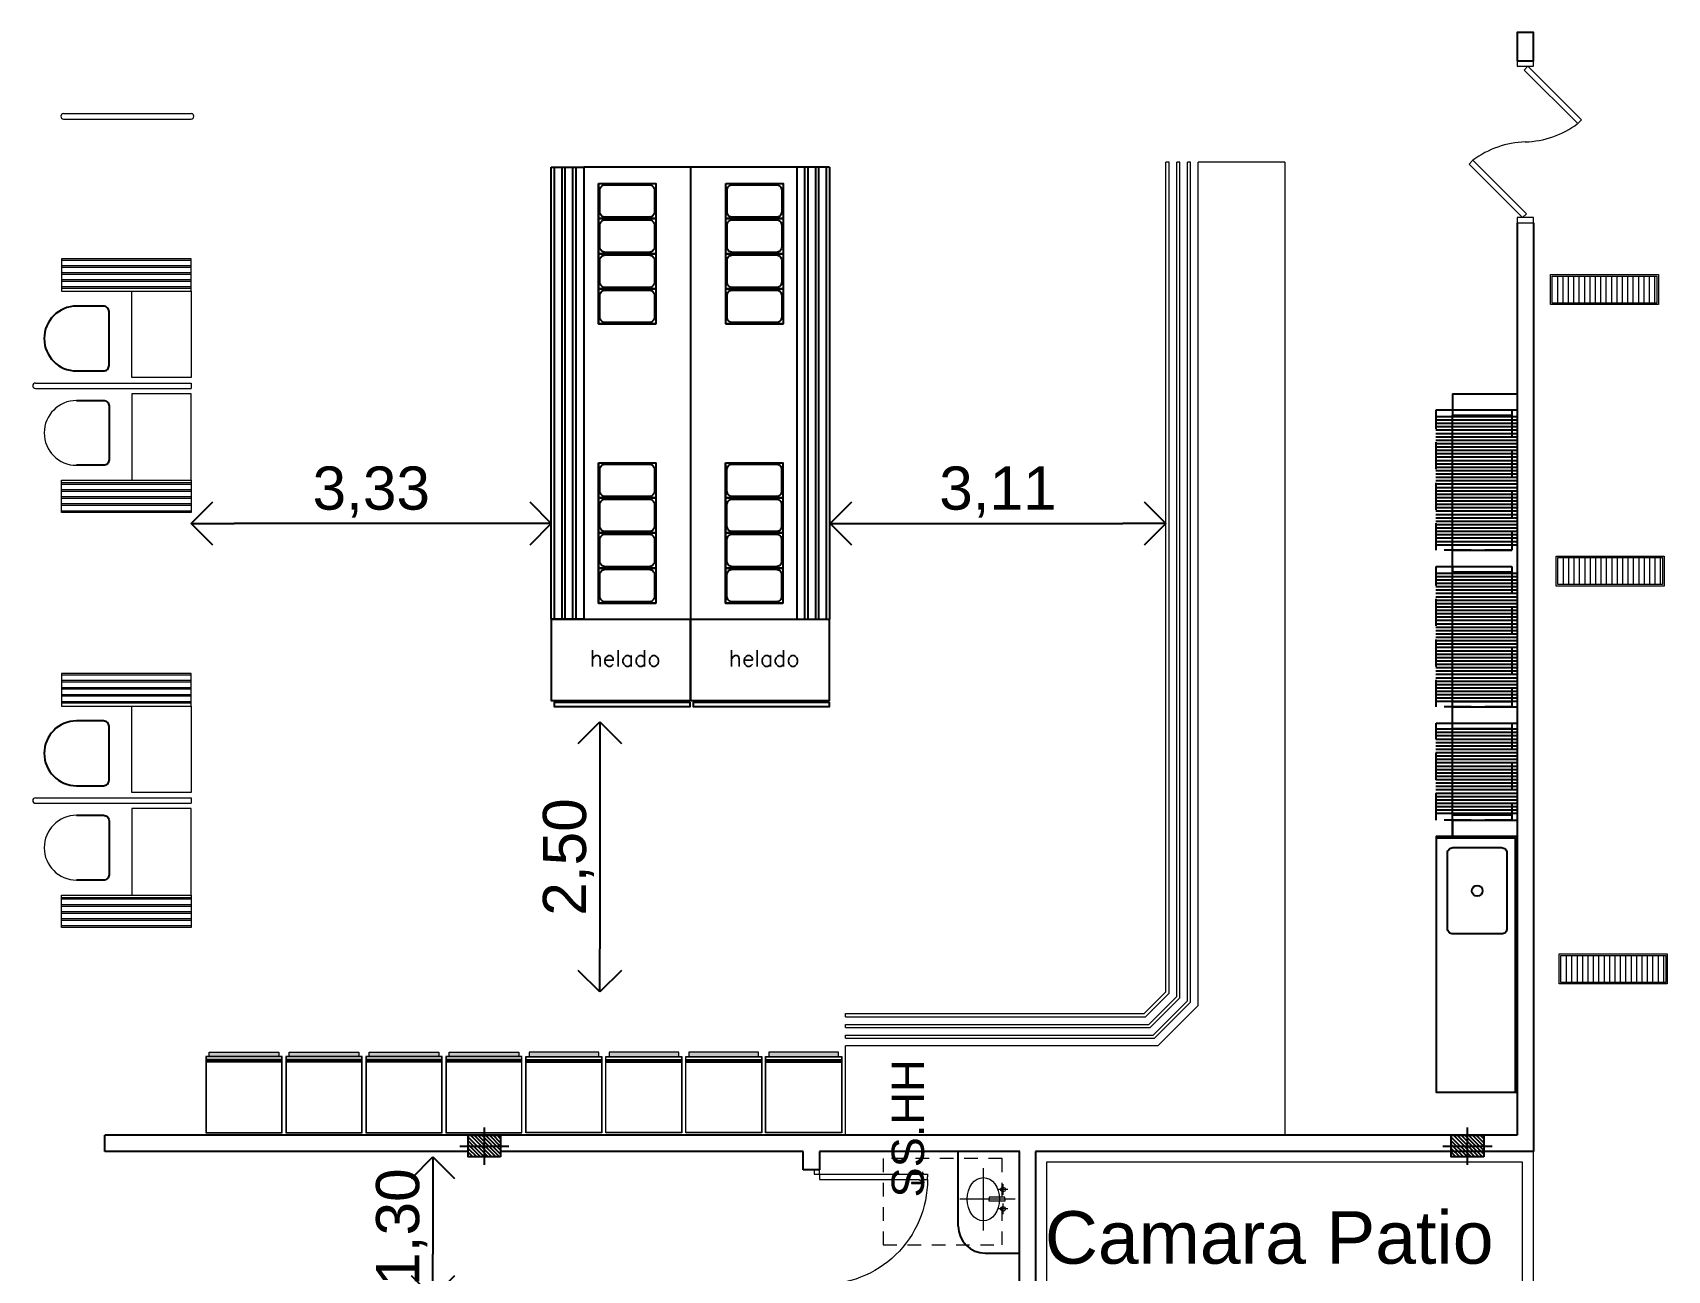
# Model space of a CAD drawing. Extents: x 306 to 2240, y 18 to 779.
# Drawn here: x 666.58 to 681.72, y 335.83 to 347.29 of the extents above; entities that cross this region are included whole.
import ezdxf

# ---------------------------------------------------------------- set-up
doc = ezdxf.new("R2010")
doc.units = 0
doc.header["$MEASUREMENT"] = 0
doc.header["$PDMODE"] = 3
doc.linetypes.add('DASHED2', pattern=[9.525, 6.35, -3.175])
doc.linetypes.add('HIDDEN2', pattern=[0.1875, 0.125, -0.0625])
for name, color, linetype in [('01', 253, 'Continuous'), ('Aberturas', 2, 'Continuous'), ('Alzado 01', 1, 'Continuous'), ('Cerramiento Camaras', 1, 'Continuous'), ('COTAS', 2, 'Continuous'), ('EQUIPAMIENTOS APOYO', 1, 'Continuous'), ('EQUIPAMIENTOS PATIO', 1, 'Continuous'), ('ESPEC', 1, 'Continuous'), ('Estructura Textura', 1, 'Continuous'), ('Fachada', 2, 'Continuous'), ('Layer1', 253, 'Continuous'), ('Layer2', 253, 'Continuous'), ('MAMPOSTERIA', 6, 'Continuous'), ('Nombre de locales', 3, 'Continuous'), ('PILARES SUBSUELO', 6, 'Continuous'), ('Proyeccion', 1, 'Continuous'), ('rejilla', 253, 'Continuous'), ('Sanitario', 1, 'Continuous')]:
    doc.layers.add(name, color=color, linetype=linetype)
doc.styles.add('arial', font='arial.ttf')
doc.styles.add('STYLE1', font='romans.shx')
doc.dimstyles.new('Cota 200', dxfattribs={"dimtxt": 0.4, "dimasz": 0.4, "dimexe": 1.25, "dimexo": 0.625, "dimgap": 0.05, "dimtad": 1, "dimzin": 1, "dimtxsty": 'arial', "dimblk": 'OPEN90', "dimcen": 0, "dimse1": 1, "dimse2": 1, "dimclrd": 1, "dimclrt": 2, "dimadec": 0, "dimazin": 0, "dimtfac": 1, "dimtix": 1, "dimtmove": 0, "dimatfit": 3, "dimldrblk": 'OPEN90', "dimfxl": 1, "dimarcsym": 0})

# ---------------------------------------------------------------- blocks, each defined once
blk = doc.blocks.new('_Open90')
at = {"color": 0, "linetype": 'ByBlock', "lineweight": -2}
for p, q in [((-0.5, 0.5), (0, 0)), ((0, 0), (-1, 0)), ((0, 0), (-0.5, -0.5))]:
    blk.add_line(p, q, dxfattribs=at)
blk = doc.blocks.new('*D136')
at = {"layer": 'COTAS', "color": 1, "linetype": 'Continuous', "lineweight": -2, "transparency": 16777216}
blk.add_line((674.366, 342.741), (676.675, 342.741), dxfattribs=at)
at = {"layer": 'Defpoints', "color": 0, "transparency": 16777216}
for p in [(677.075, 342.741), (673.966, 341.829), (677.075, 341.829)]:
    blk.add_point(p, dxfattribs=at)
at = {"layer": 'COTAS', "color": 1, "lineweight": -2, "transparency": 16777216, "xscale": 0.4, "yscale": 0.4, "zscale": 0.4, "rotation": 180}
blk.add_blockref('_Open90', (673.966, 342.741), dxfattribs=at)
at = {"layer": 'COTAS', "color": 1, "lineweight": -2, "transparency": 16777216, "xscale": 0.4, "yscale": 0.4, "zscale": 0.4}
blk.add_blockref('_Open90', (677.075, 342.741), dxfattribs=at)
at = {"layer": 'COTAS', "color": 2, "transparency": 16777216, "insert": (675.52, 343.032), "char_height": 0.4, "attachment_point": 5, "style": 'arial'}
blk.add_mtext('3,11', dxfattribs=at)
blk = doc.blocks.new('*D137')
at = {"layer": 'COTAS', "color": 1, "linetype": 'Continuous', "lineweight": -2, "transparency": 16777216}
blk.add_line((670.985, 342.741), (668.45, 342.741), dxfattribs=at)
at = {"layer": 'Defpoints', "color": 0, "transparency": 16777216}
for p in [(668.05, 343.677), (668.05, 342.741), (671.385, 342.51)]:
    blk.add_point(p, dxfattribs=at)
at = {"layer": 'COTAS', "color": 1, "lineweight": -2, "transparency": 16777216, "xscale": 0.4, "yscale": 0.4, "zscale": 0.4, "rotation": 180}
blk.add_blockref('_Open90', (668.05, 342.741), dxfattribs=at)
at = {"layer": 'COTAS', "color": 1, "lineweight": -2, "transparency": 16777216, "xscale": 0.4, "yscale": 0.4, "zscale": 0.4}
blk.add_blockref('_Open90', (671.385, 342.741), dxfattribs=at)
at = {"layer": 'COTAS', "color": 2, "transparency": 16777216, "insert": (669.718, 343.032), "char_height": 0.4, "attachment_point": 5, "style": 'arial'}
blk.add_mtext('3,33', dxfattribs=at)
blk = doc.blocks.new('*D138')
at = {"layer": 'COTAS', "color": 1, "linetype": 'Continuous', "lineweight": -2, "transparency": 16777216}
blk.add_line((671.834, 340.504), (671.834, 338.803), dxfattribs=at)
at = {"layer": 'Defpoints', "color": 0, "transparency": 16777216}
for p in [(673.675, 340.904), (671.834, 338.403), (674.107, 338.403)]:
    blk.add_point(p, dxfattribs=at)
at = {"layer": 'COTAS', "color": 1, "lineweight": -2, "transparency": 16777216, "xscale": 0.4, "yscale": 0.4, "zscale": 0.4}
for p, rotation in [((671.834, 340.904), 90), ((671.834, 338.403), 270)]:
    blk.add_blockref('_Open90', p, dxfattribs=dict(at, rotation=rotation))
at = {"layer": 'COTAS', "color": 2, "transparency": 16777216, "insert": (671.544, 339.653), "char_height": 0.4, "attachment_point": 5, "rotation": 90, "style": 'arial'}
blk.add_mtext('2,50', dxfattribs=at)
blk = doc.blocks.new('rejilla2')
at = {"layer": 'rejilla', "lineweight": 0}
for p, q in [((3273.423, 920.996), (3273.703, 920.996)), ((3273.423, 919.996), (3273.423, 920.996)), ((3273.438, 920.981), (3273.688, 920.981)), ((3273.438, 920.011), (3273.438, 920.981)), ((3273.438, 920.929), (3273.688, 920.929)), ((3273.438, 920.879), (3273.688, 920.879)), ((3273.688, 920.981), (3273.688, 920.011)), ((3273.703, 920.996), (3273.703, 919.996)), ((3273.438, 920.829), (3273.688, 920.829)), ((3273.438, 920.779), (3273.688, 920.779)), ((3273.438, 920.729), (3273.688, 920.729)), ((3273.438, 920.679), (3273.688, 920.679)), ((3273.438, 920.629), (3273.688, 920.629)), ((3273.438, 920.579), (3273.688, 920.579)), ((3273.438, 920.529), (3273.688, 920.529)), ((3273.438, 920.479), (3273.688, 920.479)), ((3273.438, 920.429), (3273.688, 920.429)), ((3273.438, 920.379), (3273.688, 920.379)), ((3273.438, 920.329), (3273.688, 920.329)), ((3273.438, 920.279), (3273.688, 920.279)), ((3273.438, 920.229), (3273.688, 920.229)), ((3273.438, 920.179), (3273.688, 920.179)), ((3273.438, 920.129), (3273.688, 920.129)), ((3273.703, 919.996), (3273.423, 919.996)), ((3273.438, 920.079), (3273.688, 920.079)), ((3273.438, 920.029), (3273.688, 920.029)), ((3273.688, 920.011), (3273.438, 920.011))]:
    blk.add_line(p, q, dxfattribs=at)
blk = doc.blocks.new('helados')
at = {"layer": 'EQUIPAMIENTOS PATIO'}
for points in [[(370.148, 202.428), (370.148, 201.678), (371.436, 201.678), (371.436, 202.428)], [(370.148, 202.428), (370.148, 201.678), (371.436, 201.678), (371.436, 202.428)], [(371.431, 201.663), (371.431, 201.618), (370.176, 201.618), (370.176, 201.663)], [(371.431, 201.663), (371.431, 201.618), (370.176, 201.618), (370.176, 201.663)]]:
    blk.add_lwpolyline(points, close=True, dxfattribs=at)
at = {"layer": 'EQUIPAMIENTOS PATIO', "insert": (370.503, 202.143), "char_height": 0.15, "width": 0.53287, "attachment_point": 1, "style": 'STYLE1'}
blk.add_mtext('helado', dxfattribs=at)
blk.add_mtext('helado', dxfattribs=at)
blk = doc.blocks.new('mesada patio de comidas')
at = {"layer": 'EQUIPAMIENTOS PATIO'}
for p, q in [((241.046, 325.728), (241.346, 325.728)), ((241.046, 321.542), (241.046, 325.728)), ((241.046, 321.542), (241.046, 325.728)), ((241.075, 321.542), (241.075, 325.728)), ((241.146, 321.542), (241.146, 325.728)), ((241.175, 321.542), (241.175, 325.728)), ((241.246, 321.542), (241.246, 325.728)), ((241.275, 321.542), (241.275, 325.728)), ((242.337, 321.542), (242.337, 325.728)), ((243.622, 325.728), (243.322, 325.728)), ((243.394, 321.542), (243.394, 325.728)), ((243.423, 321.542), (243.423, 325.728)), ((243.494, 321.542), (243.494, 325.728)), ((243.523, 321.542), (243.523, 325.728)), ((243.594, 321.542), (243.594, 325.728)), ((243.623, 321.542), (243.623, 325.728)), ((241.483, 325.578), (241.483, 325.253)), ((241.483, 325.253), (241.483, 324.928)), ((241.483, 325.253), (242.013, 325.253)), ((242.661, 325.253), (243.191, 325.253)), ((241.483, 324.928), (242.013, 324.928)), ((241.483, 324.928), (241.483, 324.603)), ((242.661, 324.928), (243.191, 324.928)), ((241.483, 324.603), (242.013, 324.603)), ((241.483, 324.603), (241.483, 324.278)), ((242.661, 324.603), (243.191, 324.603)), ((241.483, 324.278), (242.013, 324.278)), ((242.661, 324.278), (243.191, 324.278)), ((241.483, 322.992), (241.483, 322.667)), ((241.483, 322.992), (242.013, 322.992)), ((242.66, 322.992), (242.66, 322.667)), ((242.66, 322.992), (243.19, 322.992)), ((241.483, 322.667), (242.013, 322.667)), ((241.483, 322.667), (241.483, 322.342)), ((242.66, 322.667), (243.19, 322.667)), ((242.66, 322.667), (242.66, 322.342)), ((241.483, 322.342), (242.013, 322.342)), ((241.483, 322.342), (241.483, 322.017)), ((242.66, 322.342), (243.19, 322.342)), ((242.66, 322.342), (242.66, 322.017)), ((241.483, 322.017), (242.013, 322.017)), ((241.483, 322.017), (241.483, 321.692)), ((242.66, 322.017), (243.19, 322.017)), ((242.66, 322.017), (242.66, 321.692)), ((241.483, 321.692), (242.013, 321.692)), ((242.66, 321.692), (243.19, 321.692)), ((241.346, 321.542), (241.046, 321.542)), ((243.146, 321.542), (243.446, 321.542))]:
    blk.add_line(p, q, dxfattribs=at)
for points in [[(243.323, 325.728), (241.346, 325.728), (241.346, 321.542), (243.322, 321.542)], [(241.483, 325.578), (242.013, 325.578), (242.013, 324.278), (241.483, 324.278)], [(241.483, 325.578), (242.013, 325.578), (242.013, 325.253), (241.483, 325.253)], [(242.661, 325.578), (243.191, 325.578), (243.191, 324.278), (242.661, 324.278)], [(242.661, 325.578), (243.191, 325.578), (243.191, 325.253), (242.661, 325.253)], [(241.483, 325.253), (242.013, 325.253), (242.013, 324.928), (241.483, 324.928)], [(242.661, 325.253), (243.191, 325.253), (243.191, 324.928), (242.661, 324.928)], [(241.483, 324.928), (242.013, 324.928), (242.013, 324.603), (241.483, 324.603)], [(242.661, 324.928), (243.191, 324.928), (243.191, 324.603), (242.661, 324.603)], [(241.483, 324.603), (242.013, 324.603), (242.013, 324.278), (241.483, 324.278)], [(242.661, 324.603), (243.191, 324.603), (243.191, 324.278), (242.661, 324.278)], [(241.483, 322.992), (242.013, 322.992), (242.013, 322.667), (241.483, 322.667)], [(241.483, 322.992), (242.013, 322.992), (242.013, 321.692), (241.483, 321.692)], [(242.66, 322.992), (243.19, 322.992), (243.19, 322.667), (242.66, 322.667)], [(242.66, 322.992), (243.19, 322.992), (243.19, 321.692), (242.66, 321.692)], [(241.483, 322.667), (242.013, 322.667), (242.013, 322.342), (241.483, 322.342)], [(242.66, 322.667), (243.19, 322.667), (243.19, 322.342), (242.66, 322.342)], [(241.483, 322.342), (242.013, 322.342), (242.013, 322.017), (241.483, 322.017)], [(242.66, 322.342), (243.19, 322.342), (243.19, 322.017), (242.66, 322.017)], [(241.483, 322.017), (242.013, 322.017), (242.013, 321.692), (241.483, 321.692)], [(242.66, 322.017), (243.19, 322.017), (243.19, 321.692), (242.66, 321.692)]]:
    blk.add_lwpolyline(points, close=True, dxfattribs=at)
for points in [[(241.545, 325.566), (241.951, 325.566, -0.414214), (242.001, 325.516), (242.001, 325.315, -0.414214), (241.951, 325.265), (241.545, 325.265, -0.414214), (241.495, 325.315), (241.495, 325.516, -0.414214)], [(242.723, 325.566), (243.129, 325.566, -0.414214), (243.179, 325.516), (243.179, 325.315, -0.414214), (243.129, 325.265), (242.723, 325.265, -0.414214), (242.673, 325.315), (242.673, 325.516, -0.414214)], [(241.545, 325.241), (241.951, 325.241, -0.414214), (242.001, 325.191), (242.001, 324.99, -0.414214), (241.951, 324.94), (241.545, 324.94, -0.414214), (241.495, 324.99), (241.495, 325.191, -0.414214)], [(242.723, 325.241), (243.129, 325.241, -0.414214), (243.179, 325.191), (243.179, 324.99, -0.414214), (243.129, 324.94), (242.723, 324.94, -0.414214), (242.673, 324.99), (242.673, 325.191, -0.414214)], [(241.545, 324.916), (241.951, 324.916, -0.414214), (242.001, 324.866), (242.001, 324.665, -0.414214), (241.951, 324.615), (241.545, 324.615, -0.414214), (241.495, 324.665), (241.495, 324.866, -0.414214)], [(242.723, 324.916), (243.129, 324.916, -0.414214), (243.179, 324.866), (243.179, 324.665, -0.414214), (243.129, 324.615), (242.723, 324.615, -0.414214), (242.673, 324.665), (242.673, 324.866, -0.414214)], [(241.545, 324.591), (241.951, 324.591, -0.414214), (242.001, 324.541), (242.001, 324.34, -0.414214), (241.951, 324.29), (241.545, 324.29, -0.414214), (241.495, 324.34), (241.495, 324.541, -0.414214)], [(242.723, 324.591), (243.129, 324.591, -0.414214), (243.179, 324.541), (243.179, 324.34, -0.414214), (243.129, 324.29), (242.723, 324.29, -0.414214), (242.673, 324.34), (242.673, 324.541, -0.414214)], [(241.545, 322.98), (241.951, 322.98, -0.414214), (242.001, 322.93), (242.001, 322.729, -0.414214), (241.951, 322.679), (241.545, 322.679, -0.414214), (241.495, 322.729), (241.495, 322.93, -0.414214)], [(242.722, 322.98), (243.128, 322.98, -0.414214), (243.178, 322.93), (243.178, 322.729, -0.414214), (243.128, 322.679), (242.722, 322.679, -0.414214), (242.672, 322.729), (242.672, 322.93, -0.414214)], [(241.545, 322.655), (241.951, 322.655, -0.414214), (242.001, 322.605), (242.001, 322.404, -0.414214), (241.951, 322.354), (241.545, 322.354, -0.414214), (241.495, 322.404), (241.495, 322.605, -0.414214)], [(242.722, 322.655), (243.128, 322.655, -0.414214), (243.178, 322.605), (243.178, 322.404, -0.414214), (243.128, 322.354), (242.722, 322.354, -0.414214), (242.672, 322.404), (242.672, 322.605, -0.414214)], [(241.545, 322.33), (241.951, 322.33, -0.414214), (242.001, 322.28), (242.001, 322.079, -0.414214), (241.951, 322.029), (241.545, 322.029, -0.414214), (241.495, 322.079), (241.495, 322.28, -0.414214)], [(242.722, 322.33), (243.128, 322.33, -0.414214), (243.178, 322.28), (243.178, 322.079, -0.414214), (243.128, 322.029), (242.722, 322.029, -0.414214), (242.672, 322.079), (242.672, 322.28, -0.414214)], [(241.545, 322.005), (241.951, 322.005, -0.414214), (242.001, 321.955), (242.001, 321.754, -0.414214), (241.951, 321.704), (241.545, 321.704, -0.414214), (241.495, 321.754), (241.495, 321.955, -0.414214)], [(242.722, 322.005), (243.128, 322.005, -0.414214), (243.178, 321.955), (243.178, 321.754, -0.414214), (243.128, 321.704), (242.722, 321.704, -0.414214), (242.672, 321.754), (242.672, 321.955, -0.414214)]]:
    blk.add_lwpolyline(points, format="xyb", close=True, dxfattribs=at)
for p in [(-129.102, 119.113), (-127.814, 119.113)]:
    blk.add_blockref('helados', p, dxfattribs=at)
blk = doc.blocks.new('p2h 140 vaiven')
at = {"lineweight": 0}
for points in [[(0.085, 0.065), (0.58, 0.56), (0.545, 0.595), (0.05, 0.1)], [(0, 0), (0.05, 0), (0.05, 0.15), (0, 0.15)], [(1.45, 0.05), (0.955, -0.445), (0.92, -0.41), (1.415, 0.085)], [(1.45, 0), (1.5, 0), (1.5, 0.15), (1.45, 0.15)]]:
    blk.add_lwpolyline(points, close=True, dxfattribs=at)
for centre, start, end in [((-0.115, 0.044), 2.0428, 36.5484), ((1.615, 0.106), 182.0428, 216.5484)]:
    blk.add_arc(centre, 0.866, start, end, dxfattribs=at)
blk = doc.blocks.new('BACHPL')
at = {"color": 1, "linetype": 'DASHED2', "lineweight": 0, "ltscale": 0.25}
for p, q in [((0, -0.043), (0, 0.467)), ((-0.289, 0.25), (0.289, 0.25))]:
    blk.add_line(p, q, dxfattribs=at)
at = {"color": 2, "lineweight": 0}
for p, q in [((-0.018, 0.196), (0, 0.196)), ((-0.018, 0.05), (-0.018, 0.196)), ((0.018, 0.196), (0, 0.196)), ((0.018, 0.05), (0.018, 0.196)), ((0, 0.05), (-0.018, 0.05)), ((0, 0.05), (0.018, 0.05))]:
    blk.add_line(p, q, dxfattribs=at)
at = {"color": 1, "linetype": 'DASHED2', "lineweight": 0, "ltscale": 0.05}
for p, q in [((-0.14, 0.068), (-0.04, 0.068)), ((-0.09, 0.023), (-0.09, 0.113)), ((0.04, 0.068), (0.14, 0.068)), ((0.09, 0.023), (0.09, 0.113))]:
    blk.add_line(p, q, dxfattribs=at)
at = {"color": 2, "lineweight": 0}
for centre in [(-0.09, 0.068), (0.09, 0.068)]:
    blk.add_circle(centre, 0.0217, dxfattribs=at)
blk.add_ellipse((0, 0.25), major_axis=(0.2, 0), ratio=0.75, dxfattribs=at)
blk = doc.blocks.new('p')
at = {"layer": 'Aberturas', "lineweight": 0}
for p, q in [((340.235, 14.394), (340.26, 14.395)), ((340.235, 14.361), (340.235, 14.394)), ((340.285, 14.394), (340.26, 14.395)), ((340.285, 14.361), (340.285, 14.394)), ((340.2, 14.336), (340.212, 14.349)), ((340.2, 14.246), (340.2, 14.336)), ((340.209, 14.246), (340.2, 14.246)), ((340.216, 14.333), (340.209, 14.332)), ((340.209, 14.332), (340.209, 14.246)), ((340.212, 14.349), (340.232, 14.351)), ((340.231, 14.331), (340.216, 14.333)), ((340.231, 14.321), (340.231, 14.331)), ((340.235, 14.321), (340.231, 14.321)), ((340.232, 14.351), (340.232, 14.361)), ((340.232, 14.361), (340.235, 14.361)), ((340.235, 13.394), (340.235, 14.321)), ((340.288, 14.361), (340.285, 14.361)), ((340.285, 13.394), (340.285, 14.321)), ((340.285, 14.321), (340.289, 14.321)), ((340.288, 14.351), (340.288, 14.361)), ((340.308, 14.349), (340.288, 14.351)), ((340.289, 14.331), (340.303, 14.333)), ((340.289, 14.321), (340.289, 14.331)), ((340.285, 13.394), (340.235, 13.394))]:
    blk.add_line(p, q, dxfattribs=at)
for points in [[(339.265, 13.344), (339.225, 13.344), (339.225, 13.394), (339.265, 13.394), (339.265, 13.344), (339.263, 13.344)], [(340.325, 13.344), (340.285, 13.344), (340.285, 13.394), (340.325, 13.394), (340.325, 13.344), (340.323, 13.344)]]:
    blk.add_lwpolyline(points, close=True, dxfattribs=at)
at = {"layer": 'Aberturas', "color": 1, "lineweight": 0}
blk.add_arc((340.236, 13.423), 0.971, 90.0612, 181.6838, dxfattribs=at)
blk = doc.blocks.new('*D256')
at = {"layer": 'Alzado 01', "color": 1, "linetype": 'Continuous', "lineweight": -2, "transparency": 16777216}
blk.add_line((670.289, 336.476), (670.289, 335.976), dxfattribs=at)
at = {"layer": 'Defpoints', "color": 0, "transparency": 16777216}
for p in [(670.616, 336.876, 0), (670.289, 335.576), (670.451, 335.576)]:
    blk.add_point(p, dxfattribs=at)
at = {"layer": 'Alzado 01', "color": 1, "lineweight": -2, "transparency": 16777216, "xscale": 0.4, "yscale": 0.4, "zscale": 0.4}
for p, rotation in [((670.289, 336.876), 90), ((670.289, 335.576), 270)]:
    blk.add_blockref('_Open90', p, dxfattribs=dict(at, rotation=rotation))
at = {"layer": 'Alzado 01', "color": 2, "transparency": 16777216, "insert": (669.999, 336.226), "char_height": 0.4, "attachment_point": 5, "rotation": 90, "style": 'arial'}
blk.add_mtext('1,30', dxfattribs=at)

msp = doc.modelspace()

# ---------------------------------------------------------------- hatches: boundary and pattern name
at = {"layer": 'Estructura Textura'}
h = msp.add_hatch(dxfattribs=at)
h.set_pattern_fill('_USER', color=256, scale=0.025, angle=135, pattern_type=0)
h.set_pattern_definition([(135, (670.765916, 337.47578), (-0.0176777, -0.0176777), [])])
h.paths.add_polyline_path([(670.916, 336.876), (670.616, 336.876), (670.616, 337.076), (670.916, 337.076)])
h = msp.add_hatch(dxfattribs=at)
h.set_pattern_fill('_USER', color=256, scale=0.025, angle=135, pattern_type=0)
h.set_pattern_definition([(135, (679.866725, 337.47578), (-0.0176777, -0.0176777), [])])
h.paths.add_polyline_path([(680.017, 336.876), (679.717, 336.876), (679.717, 337.076), (680.017, 337.076)])
at = {"layer": 'Layer1'}
h = msp.add_hatch(dxfattribs=at)
h.set_pattern_fill('ANSI31', color=256, scale=0.25, angle=315)
h.set_pattern_definition([(360, (1686.53297, -401.424012), (0, 0.03125), [])])
h.paths.add_polyline_path([(679.575, 342.543), (680.327, 342.543), (680.327, 343.743), (679.575, 343.743)])
h = msp.add_hatch(dxfattribs=at)
h.set_pattern_fill('ANSI31', color=256, scale=0.25, angle=315)
h.set_pattern_definition([(360, (1686.53297, -402.874012), (0, 0.03125), [])])
h.paths.add_polyline_path([(679.575, 341.093), (680.327, 341.093), (680.327, 342.293), (679.575, 342.293)])
h = msp.add_hatch(dxfattribs=at)
h.set_pattern_fill('ANSI31', color=256, scale=0.25, angle=315)
h.set_pattern_definition([(360, (1049.91848, -180.660848), (0, 0.03125), [])])
h.paths.add_polyline_path([(679.575, 340.043), (680.327, 340.043), (680.327, 340.843), (679.575, 340.843)])

# ---------------------------------------------------------------- linework, layer by layer
at = {"layer": '01', "linetype": 'HIDDEN2', "lineweight": 0, "elevation": 0}
msp.add_lwpolyline([(675.558, 336.06), (675.558, 336.86), (674.458, 336.86), (674.458, 336.06)], close=True, dxfattribs=at)
at = {"layer": 'Cerramiento Camaras', "lineweight": 0, "elevation": 0}
for points in [[(680.477, 335.025), (680.477, 336.926), (675.869, 336.926), (675.869, 334.362), (679.238, 334.362)], [(680.377, 335.025), (680.377, 336.826), (675.969, 336.826), (675.969, 334.462), (679.255, 334.462)]]:
    msp.add_lwpolyline(points, dxfattribs=at)
at = {"layer": 'EQUIPAMIENTOS APOYO', "lineweight": 0}
for p, q in [((677.075, 338.403, 0), (677.075, 346.087, 0)), ((677.104, 346.087, 0), (677.075, 346.087, 0)), ((677.104, 338.391, 0), (677.104, 346.087, 0)), ((677.175, 338.361, 0), (677.175, 346.087, 0)), ((677.204, 346.087, 0), (677.175, 346.087, 0)), ((677.204, 338.349, 0), (677.204, 346.087, 0)), ((677.275, 338.32, 0), (677.275, 346.087, 0)), ((677.304, 346.087, 0), (677.275, 346.087, 0)), ((677.304, 338.308, 0), (677.304, 346.087, 0)), ((677.375, 338.278, 0), (677.375, 346.087, 0)), ((678.175, 346.087, 0), (677.375, 346.087, 0)), ((678.175, 346.087, 0), (678.175, 337.076, 0)), ((677.104, 338.791, 0), (677.104, 338.791, 0)), ((676.875, 338.203, 0), (677.075, 338.403, 0)), ((676.887, 338.174, 0), (677.104, 338.391, 0)), ((676.916, 338.103, 0), (677.175, 338.361, 0)), ((676.928, 338.074, 0), (677.204, 338.349, 0)), ((676.957, 338.003, 0), (677.275, 338.32, 0)), ((676.969, 337.974, 0), (677.304, 338.308, 0)), ((676.999, 337.903, 0), (677.375, 338.278, 0)), ((674.107, 338.203, 0), (676.875, 338.203, 0)), ((674.107, 338.174, 0), (674.107, 338.203, 0)), ((674.107, 338.174, 0), (676.887, 338.174, 0)), ((674.107, 338.103, 0), (676.916, 338.103, 0)), ((674.107, 338.074, 0), (674.107, 338.103, 0)), ((674.107, 338.074, 0), (676.928, 338.074, 0)), ((674.107, 338.003, 0), (676.957, 338.003, 0)), ((674.107, 337.974, 0), (674.107, 338.003, 0)), ((674.107, 337.974, 0), (676.969, 337.974, 0)), ((671.151, 337.777, 0), (671.851, 337.777, 0)), ((671.854, 337.8, 0), (671.854, 337.1, 0)), ((671.854, 337.8, 0), (671.854, 337.1, 0)), ((671.854, 337.8, 0), (671.854, 337.1, 0)), ((671.854, 337.8, 0), (671.854, 337.1, 0)), ((671.891, 337.777, 0), (672.591, 337.777, 0)), ((672.631, 337.777, 0), (673.331, 337.777, 0)), ((673.334, 337.8, 0), (673.334, 337.1, 0)), ((673.334, 337.8, 0), (673.334, 337.1, 0)), ((673.334, 337.8, 0), (673.334, 337.1, 0)), ((673.334, 337.8, 0), (673.334, 337.1, 0)), ((673.372, 337.777, 0), (674.072, 337.777, 0)), ((674.107, 337.076, 0), (674.107, 337.903, 0)), ((676.999, 337.903, 0), (674.107, 337.903, 0)), ((671.151, 337.765, 0), (671.851, 337.765, 0)), ((671.151, 337.752, 0), (671.851, 337.752, 0)), ((671.891, 337.765, 0), (672.591, 337.765, 0)), ((671.891, 337.752, 0), (672.591, 337.752, 0)), ((672.631, 337.765, 0), (673.331, 337.765, 0)), ((672.631, 337.752, 0), (673.331, 337.752, 0)), ((673.372, 337.765, 0), (674.072, 337.765, 0)), ((673.372, 337.752, 0), (674.072, 337.752, 0))]:
    msp.add_line(p, q, dxfattribs=at)
at = {"layer": 'EQUIPAMIENTOS APOYO', "lineweight": 0, "elevation": 0}
for points in [[(671.149, 337.1), (671.149, 337.805), (671.854, 337.805), (671.854, 337.1)], [(671.151, 337.102), (671.151, 337.802), (671.851, 337.802), (671.851, 337.102)], [(671.179, 337.805), (671.824, 337.805), (671.824, 337.846), (671.179, 337.846)], [(671.889, 337.1), (671.889, 337.805), (672.594, 337.805), (672.594, 337.1)], [(671.891, 337.102), (671.891, 337.802), (672.591, 337.802), (672.591, 337.102)], [(671.919, 337.805), (672.564, 337.805), (672.564, 337.846), (671.919, 337.846)], [(672.629, 337.1), (672.629, 337.805), (673.334, 337.805), (673.334, 337.1)], [(672.631, 337.102), (672.631, 337.802), (673.331, 337.802), (673.331, 337.102)], [(672.659, 337.805), (673.304, 337.805), (673.304, 337.846), (672.659, 337.846)], [(673.369, 337.1), (673.369, 337.805), (674.074, 337.805), (674.074, 337.1)], [(673.372, 337.102), (673.372, 337.802), (674.072, 337.802), (674.072, 337.102)], [(673.399, 337.805), (674.044, 337.805), (674.044, 337.846), (673.399, 337.846)]]:
    msp.add_lwpolyline(points, close=True, dxfattribs=at)
at = {"layer": 'EQUIPAMIENTOS APOYO', "lineweight": 0}
for points in [[(671.151, 337.777, 0), (671.151, 337.765, 0), (671.851, 337.777, 0), (671.851, 337.765, 0)], [(671.824, 337.805, 0), (671.824, 337.846, 0), (671.179, 337.805, 0), (671.179, 337.846, 0)], [(671.891, 337.777, 0), (671.891, 337.765, 0), (672.591, 337.777, 0), (672.591, 337.765, 0)], [(672.564, 337.805, 0), (672.564, 337.846, 0), (671.919, 337.805, 0), (671.919, 337.846, 0)], [(672.631, 337.777, 0), (672.631, 337.765, 0), (673.331, 337.777, 0), (673.331, 337.765, 0)], [(673.304, 337.805, 0), (673.304, 337.846, 0), (672.659, 337.805, 0), (672.659, 337.846, 0)], [(673.372, 337.777, 0), (673.372, 337.765, 0), (674.072, 337.777, 0), (674.072, 337.765, 0)], [(674.044, 337.805, 0), (674.044, 337.846, 0), (673.399, 337.805, 0), (673.399, 337.846, 0)]]:
    msp.add_solid(points, dxfattribs=at)
at = {"layer": 'EQUIPAMIENTOS PATIO', "lineweight": 0}
for p, q in [((666.869, 346.537, 0), (668.05, 346.537, 0)), ((666.869, 346.487, 0), (668.05, 346.487, 0)), ((666.869, 346.487, 0), (668.05, 346.487, 0)), ((668.05, 345.192, 0), (666.85, 345.192, 0)), ((666.85, 345.192, 0), (666.85, 344.892, 0)), ((668.05, 345.192, 0), (666.85, 345.192, 0)), ((666.85, 345.192, 0), (666.85, 344.892, 0)), ((668.05, 344.892, 0), (668.05, 345.192, 0)), ((668.05, 344.892, 0), (668.05, 345.192, 0)), ((668.05, 345.177, 0), (666.85, 345.177, 0)), ((668.05, 345.177, 0), (666.85, 345.177, 0)), ((668.05, 345.127, 0), (666.85, 345.127, 0)), ((668.05, 345.127, 0), (666.85, 345.127, 0)), ((668.05, 345.112, 0), (666.85, 345.112, 0)), ((668.05, 345.112, 0), (666.85, 345.112, 0)), ((668.05, 345.062, 0), (666.85, 345.062, 0)), ((668.05, 345.062, 0), (666.85, 345.062, 0)), ((668.05, 345.047, 0), (666.85, 345.047, 0)), ((668.05, 345.047, 0), (666.85, 345.047, 0)), ((668.05, 344.997, 0), (666.85, 344.997, 0)), ((668.05, 344.997, 0), (666.85, 344.997, 0)), ((668.05, 344.982, 0), (666.85, 344.982, 0)), ((668.05, 344.982, 0), (666.85, 344.982, 0)), ((668.05, 344.932, 0), (666.85, 344.932, 0)), ((668.05, 344.932, 0), (666.85, 344.932, 0)), ((668.05, 344.917, 0), (666.85, 344.917, 0)), ((668.05, 344.917, 0), (666.85, 344.917, 0)), ((666.85, 344.892, 0), (667.5, 344.892, 0)), ((666.85, 344.892, 0), (667.5, 344.892, 0)), ((666.609, 344.042, 0), (668.05, 344.042, 0)), ((666.609, 344.042, 0), (668.05, 344.042, 0)), ((666.609, 343.992, 0), (668.05, 343.992, 0)), ((666.609, 343.992, 0), (668.05, 343.992, 0)), ((668.05, 344.042, 0), (668.05, 343.992, 0)), ((666.85, 343.142, 0), (667.5, 343.142, 0)), ((666.85, 342.842, 0), (666.85, 343.142, 0)), ((666.85, 343.142, 0), (667.5, 343.142, 0)), ((666.85, 342.842, 0), (666.85, 343.142, 0)), ((668.05, 343.117, 0), (666.85, 343.117, 0)), ((668.05, 343.117, 0), (666.85, 343.117, 0)), ((668.05, 343.102, 0), (666.85, 343.102, 0)), ((668.05, 343.102, 0), (666.85, 343.102, 0)), ((668.05, 343.142, 0), (668.05, 342.842, 0)), ((668.05, 343.142, 0), (668.05, 342.842, 0)), ((668.05, 343.052, 0), (666.85, 343.052, 0)), ((668.05, 343.052, 0), (666.85, 343.052, 0)), ((668.05, 343.037, 0), (666.85, 343.037, 0)), ((668.05, 343.037, 0), (666.85, 343.037, 0)), ((668.05, 342.987, 0), (666.85, 342.987, 0)), ((668.05, 342.987, 0), (666.85, 342.987, 0)), ((668.05, 342.972, 0), (666.85, 342.972, 0)), ((668.05, 342.972, 0), (666.85, 342.972, 0)), ((668.05, 342.922, 0), (666.85, 342.922, 0)), ((668.05, 342.922, 0), (666.85, 342.922, 0)), ((668.05, 342.907, 0), (666.85, 342.907, 0)), ((668.05, 342.907, 0), (666.85, 342.907, 0)), ((668.05, 342.857, 0), (666.85, 342.857, 0)), ((668.05, 342.857, 0), (666.85, 342.857, 0)), ((668.05, 342.842, 0), (666.85, 342.842, 0)), ((668.05, 342.842, 0), (666.85, 342.842, 0)), ((668.05, 341.351, 0), (666.85, 341.351, 0)), ((666.85, 341.351, 0), (666.85, 341.051, 0)), ((668.05, 341.351, 0), (666.85, 341.351, 0)), ((666.85, 341.351, 0), (666.85, 341.051, 0)), ((668.05, 341.336, 0), (666.85, 341.336, 0)), ((668.05, 341.336, 0), (666.85, 341.336, 0)), ((668.05, 341.286, 0), (666.85, 341.286, 0)), ((668.05, 341.286, 0), (666.85, 341.286, 0)), ((668.05, 341.271, 0), (666.85, 341.271, 0)), ((668.05, 341.271, 0), (666.85, 341.271, 0)), ((668.05, 341.051, 0), (668.05, 341.351, 0)), ((668.05, 341.051, 0), (668.05, 341.351, 0)), ((668.05, 341.221, 0), (666.85, 341.221, 0)), ((668.05, 341.221, 0), (666.85, 341.221, 0)), ((668.05, 341.206, 0), (666.85, 341.206, 0)), ((668.05, 341.206, 0), (666.85, 341.206, 0)), ((668.05, 341.156, 0), (666.85, 341.156, 0)), ((668.05, 341.156, 0), (666.85, 341.156, 0)), ((668.05, 341.141, 0), (666.85, 341.141, 0)), ((668.05, 341.141, 0), (666.85, 341.141, 0)), ((668.05, 341.091, 0), (666.85, 341.091, 0)), ((668.05, 341.091, 0), (666.85, 341.091, 0)), ((668.05, 341.076, 0), (666.85, 341.076, 0)), ((668.05, 341.076, 0), (666.85, 341.076, 0)), ((666.85, 341.051, 0), (667.5, 341.051, 0)), ((666.85, 341.051, 0), (667.5, 341.051, 0)), ((666.609, 340.201, 0), (668.05, 340.201, 0)), ((666.609, 340.201, 0), (668.05, 340.201, 0)), ((668.05, 340.201, 0), (668.05, 340.151, 0)), ((666.609, 340.151, 0), (668.05, 340.151, 0)), ((666.609, 340.151, 0), (668.05, 340.151, 0)), ((666.85, 339.301, 0), (667.5, 339.301, 0)), ((666.85, 339.001, 0), (666.85, 339.301, 0)), ((666.85, 339.301, 0), (667.5, 339.301, 0)), ((666.85, 339.001, 0), (666.85, 339.301, 0)), ((668.05, 339.301, 0), (668.05, 339.001, 0)), ((668.05, 339.301, 0), (668.05, 339.001, 0)), ((668.05, 339.276, 0), (666.85, 339.276, 0)), ((668.05, 339.276, 0), (666.85, 339.276, 0)), ((668.05, 339.261, 0), (666.85, 339.261, 0)), ((668.05, 339.261, 0), (666.85, 339.261, 0)), ((668.05, 339.211, 0), (666.85, 339.211, 0)), ((668.05, 339.211, 0), (666.85, 339.211, 0)), ((668.05, 339.196, 0), (666.85, 339.196, 0)), ((668.05, 339.196, 0), (666.85, 339.196, 0)), ((668.05, 339.146, 0), (666.85, 339.146, 0)), ((668.05, 339.146, 0), (666.85, 339.146, 0)), ((668.05, 339.131, 0), (666.85, 339.131, 0)), ((668.05, 339.131, 0), (666.85, 339.131, 0)), ((668.05, 339.081, 0), (666.85, 339.081, 0)), ((668.05, 339.081, 0), (666.85, 339.081, 0)), ((668.05, 339.066, 0), (666.85, 339.066, 0)), ((668.05, 339.066, 0), (666.85, 339.066, 0)), ((668.05, 339.016, 0), (666.85, 339.016, 0)), ((668.05, 339.016, 0), (666.85, 339.016, 0)), ((668.05, 339.001, 0), (666.85, 339.001, 0)), ((668.05, 339.001, 0), (666.85, 339.001, 0))]:
    msp.add_line(p, q, dxfattribs=at)
at = {"layer": 'EQUIPAMIENTOS PATIO', "lineweight": 0, "elevation": 0}
for points in [[(668.05, 344.092), (667.5, 344.092), (667.5, 344.892), (668.05, 344.892)], [(668.05, 344.092), (667.5, 344.092), (667.5, 344.892), (668.05, 344.892)], [(668.05, 343.942), (667.5, 343.942), (667.5, 343.142), (668.05, 343.142)], [(668.05, 343.942), (667.5, 343.942), (667.5, 343.142), (668.05, 343.142)], [(668.05, 340.251), (667.5, 340.251), (667.5, 341.051), (668.05, 341.051)], [(668.05, 340.251), (667.5, 340.251), (667.5, 341.051), (668.05, 341.051)], [(668.05, 340.101), (667.5, 340.101), (667.5, 339.301), (668.05, 339.301)], [(668.05, 340.101), (667.5, 340.101), (667.5, 339.301), (668.05, 339.301)]]:
    msp.add_lwpolyline(points, close=True, dxfattribs=at)
at = {"layer": 'EQUIPAMIENTOS PATIO', "elevation": 0}
for points in [[(666.99, 344.154), (667.24, 344.154, 0.414214), (667.29, 344.204), (667.29, 344.704, 0.414214), (667.24, 344.754), (666.99, 344.754)], [(666.99, 344.154), (667.24, 344.154, 0.414214), (667.29, 344.204), (667.29, 344.704, 0.414214), (667.24, 344.754), (666.99, 344.754)], [(666.99, 343.88), (667.24, 343.88, -0.414214), (667.29, 343.83), (667.29, 343.33, -0.414214), (667.24, 343.28), (666.99, 343.28)], [(666.99, 343.88), (667.24, 343.88, -0.414214), (667.29, 343.83), (667.29, 343.33, -0.414214), (667.24, 343.28), (666.99, 343.28)], [(666.99, 340.313), (667.24, 340.313, 0.414214), (667.29, 340.363), (667.29, 340.863, 0.414214), (667.24, 340.913), (666.99, 340.913)], [(666.99, 340.313), (667.24, 340.313, 0.414214), (667.29, 340.363), (667.29, 340.863, 0.414214), (667.24, 340.913), (666.99, 340.913)], [(666.99, 340.039), (667.24, 340.039, -0.414214), (667.29, 339.989), (667.29, 339.489, -0.414214), (667.24, 339.439), (666.99, 339.439)], [(666.99, 340.039), (667.24, 340.039, -0.414214), (667.29, 339.989), (667.29, 339.489, -0.414214), (667.24, 339.439), (666.99, 339.439)]]:
    msp.add_lwpolyline(points, format="xyb", dxfattribs=at)
for points in [[(680.327, 339.843), (679.577, 339.843), (679.577, 337.476), (680.327, 337.476)], [(680.312, 339.828), (679.577, 339.828), (679.577, 337.476), (680.312, 337.476)]]:
    msp.add_lwpolyline(points, close=True, dxfattribs=at)
at = {"layer": 'EQUIPAMIENTOS PATIO', "linetype": 'Continuous', "elevation": 0}
msp.add_lwpolyline([(680.232, 339.69), (680.232, 338.99, -0.414214), (680.182, 338.94), (679.732, 338.94, -0.414214), (679.682, 338.99), (679.682, 339.69, -0.414214), (679.732, 339.74), (680.182, 339.74, -0.414214)], format="xyb", close=True, dxfattribs=at)
at = {"layer": 'EQUIPAMIENTOS PATIO'}
msp.add_circle((679.957, 339.34, 0), 0.05, dxfattribs=at)
at = {"layer": 'EQUIPAMIENTOS PATIO', "lineweight": 0}
for centre, radius, start, end in [((666.869, 346.512, 0), 0.025, 90, 270), ((666.869, 346.512, 0), 0.025, 90, 270), ((668.05, 346.512, 0), 0.025, 270, 90), ((668.05, 346.512, 0), 0.025, 270, 90), ((666.609, 344.017, 0), 0.025, 90, 270), ((666.609, 344.017, 0), 0.025, 90, 270), ((666.99, 343.58, 0), 0.3, 90, 270), ((666.99, 343.58, 0), 0.3, 90, 270), ((666.609, 340.176, 0), 0.025, 90, 270), ((666.609, 340.176, 0), 0.025, 90, 270), ((666.99, 339.739, 0), 0.3, 90, 270), ((666.99, 339.739, 0), 0.3, 90, 270)]:
    msp.add_arc(centre, radius, start, end, dxfattribs=at)
at = {"layer": 'EQUIPAMIENTOS PATIO'}
for centre in [(666.99, 344.454, 0), (666.99, 344.454, 0), (666.99, 340.613, 0), (666.99, 340.613, 0)]:
    msp.add_arc(centre, 0.3, 90, 270, dxfattribs=at)
at = {"layer": 'ESPEC', "lineweight": 0}
for p, q in [((668.89, 337.777, 0), (668.19, 337.777, 0)), ((669.631, 337.777, 0), (668.931, 337.777, 0)), ((670.371, 337.777, 0), (669.671, 337.777, 0)), ((671.111, 337.777, 0), (670.411, 337.777, 0)), ((668.89, 337.765, 0), (668.19, 337.765, 0)), ((668.89, 337.752, 0), (668.19, 337.752, 0)), ((669.631, 337.765, 0), (668.931, 337.765, 0)), ((669.631, 337.752, 0), (668.931, 337.752, 0)), ((670.371, 337.765, 0), (669.671, 337.765, 0)), ((670.371, 337.752, 0), (669.671, 337.752, 0)), ((671.111, 337.765, 0), (670.411, 337.765, 0)), ((671.111, 337.752, 0), (670.411, 337.752, 0))]:
    msp.add_line(p, q, dxfattribs=at)
at = {"layer": 'ESPEC', "lineweight": 0, "elevation": 0}
for points in [[(668.893, 337.1), (668.893, 337.805), (668.188, 337.805), (668.188, 337.1)], [(668.89, 337.102), (668.89, 337.802), (668.19, 337.802), (668.19, 337.102)], [(668.863, 337.805), (668.218, 337.805), (668.218, 337.846), (668.863, 337.846)], [(669.633, 337.1), (669.633, 337.805), (668.928, 337.805), (668.928, 337.1)], [(669.631, 337.102), (669.631, 337.802), (668.931, 337.802), (668.931, 337.102)], [(669.603, 337.805), (668.958, 337.805), (668.958, 337.846), (669.603, 337.846)], [(670.373, 337.1), (670.373, 337.805), (669.668, 337.805), (669.668, 337.1)], [(670.371, 337.102), (670.371, 337.802), (669.671, 337.802), (669.671, 337.102)], [(670.343, 337.805), (669.698, 337.805), (669.698, 337.846), (670.343, 337.846)], [(671.113, 337.1), (671.113, 337.805), (670.408, 337.805), (670.408, 337.1)], [(671.111, 337.102), (671.111, 337.802), (670.411, 337.802), (670.411, 337.102)], [(671.084, 337.805), (670.438, 337.805), (670.438, 337.846), (671.084, 337.846)]]:
    msp.add_lwpolyline(points, close=True, dxfattribs=at)
at = {"layer": 'ESPEC', "lineweight": 0}
for points in [[(668.89, 337.777, 0), (668.89, 337.765, 0), (668.19, 337.777, 0), (668.19, 337.765, 0)], [(668.218, 337.805, 0), (668.218, 337.846, 0), (668.863, 337.805, 0), (668.863, 337.846, 0)], [(669.631, 337.777, 0), (669.631, 337.765, 0), (668.931, 337.777, 0), (668.931, 337.765, 0)], [(668.958, 337.805, 0), (668.958, 337.846, 0), (669.603, 337.805, 0), (669.603, 337.846, 0)], [(670.371, 337.777, 0), (670.371, 337.765, 0), (669.671, 337.777, 0), (669.671, 337.765, 0)], [(669.698, 337.805, 0), (669.698, 337.846, 0), (670.343, 337.805, 0), (670.343, 337.846, 0)], [(671.111, 337.777, 0), (671.111, 337.765, 0), (670.411, 337.777, 0), (670.411, 337.765, 0)], [(670.438, 337.805, 0), (670.438, 337.846, 0), (671.084, 337.805, 0), (671.084, 337.846, 0)]]:
    msp.add_solid(points, dxfattribs=at)
at = {"layer": 'Layer2'}
for p, q in [((679.727, 341.093, 0), (679.727, 343.743, 0)), ((679.727, 340.043, 0), (679.727, 340.843, 0))]:
    msp.add_line(p, q, dxfattribs=at)
at = {"layer": 'MAMPOSTERIA'}
for p, q in [((680.327, 345.525), (680.327, 337.076, 0)), ((680.477, 345.525), (680.477, 336.926, 0)), ((679.727, 343.941, 0), (679.727, 343.793, 0)), ((679.727, 343.941, 0), (680.327, 343.941, 0)), ((679.727, 343.941, 0), (679.727, 343.793, 0)), ((679.727, 343.793, 0), (680.327, 343.793, 0)), ((679.727, 343.793, 0), (679.727, 343.743, 0)), ((679.727, 343.743, 0), (680.277, 343.743, 0)), ((679.727, 342.543, 0), (680.277, 342.543, 0)), ((679.727, 342.343, 0), (679.727, 342.543, 0)), ((679.727, 342.351, 0), (679.727, 342.501, 0)), ((679.727, 342.493, 0), (680.277, 342.493, 0)), ((679.727, 342.343, 0), (680.277, 342.343, 0)), ((679.727, 342.343, 0), (679.727, 342.293, 0)), ((679.727, 342.293, 0), (680.277, 342.293, 0)), ((679.727, 341.093, 0), (680.277, 341.093, 0)), ((679.727, 340.843, 0), (679.727, 341.093, 0)), ((679.727, 341.043, 0), (680.327, 341.043, 0)), ((679.727, 340.893, 0), (679.727, 341.043, 0)), ((679.727, 340.893, 0), (680.327, 340.893, 0)), ((679.727, 340.843, 0), (680.277, 340.843, 0)), ((679.727, 340.043, 0), (680.277, 340.043, 0)), ((679.727, 339.843, 0), (679.727, 340.043, 0)), ((679.727, 339.993, 0), (680.327, 339.993, 0)), ((679.727, 339.993, 0), (679.727, 339.843, 0)), ((679.727, 339.843, 0), (680.327, 339.843, 0)), ((680.327, 337.076, 0), (667.252, 337.076, 0)), ((667.252, 336.926, 0), (667.252, 337.076, 0)), ((670.616, 336.926, 0), (667.252, 336.926, 0)), ((673.718, 336.926, 0), (670.916, 336.926, 0)), ((673.718, 336.755, 0), (673.718, 336.926, 0)), ((675.723, 336.926, 0), (673.868, 336.926, 0)), ((673.868, 336.926, 0), (673.868, 336.755, 0)), ((675.719, 334.099, 0), (675.719, 336.926, 0)), ((680.477, 336.926, 0), (675.869, 336.926, 0)), ((675.869, 336.926, 0), (675.869, 330.24, 0)), ((673.868, 336.755, 0), (673.718, 336.755, 0))]:
    msp.add_line(p, q, dxfattribs=at)
at = {"layer": 'MAMPOSTERIA', "elevation": 0}
msp.add_lwpolyline([(680.327, 347.025), (680.477, 347.025), (680.477, 347.287), (680.327, 347.287)], close=True, dxfattribs=at)
at = {"layer": 'PILARES SUBSUELO', "color": 1}
for p, q in [((670.766, 336.803, 0), (670.766, 337.148, 0)), ((679.867, 336.803, 0), (679.867, 337.148, 0)), ((670.539, 336.976, 0), (670.993, 336.976, 0)), ((679.64, 336.976, 0), (680.094, 336.976, 0))]:
    msp.add_line(p, q, dxfattribs=at)
at = {"layer": 'PILARES SUBSUELO', "elevation": 0}
for points in [[(670.916, 336.876), (670.616, 336.876), (670.616, 337.076), (670.916, 337.076)], [(680.017, 336.876), (679.717, 336.876), (679.717, 337.076), (680.017, 337.076)]]:
    msp.add_lwpolyline(points, close=True, dxfattribs=at)
at = {"layer": 'Proyeccion', "linetype": 'HIDDEN2', "ltscale": 2, "elevation": 0}
for points in [[(680.277, 342.493), (679.577, 342.493), (679.577, 343.793), (680.277, 343.793)], [(680.277, 341.043), (679.577, 341.043), (679.577, 342.343), (680.277, 342.343)], [(680.277, 339.993), (679.577, 339.993), (679.577, 340.893), (680.277, 340.893)]]:
    msp.add_lwpolyline(points, close=True, dxfattribs=at)
at = {"layer": 'Sanitario', "color": 2}
for p, q in [((675.153, 336.234, 0), (675.153, 336.926, 0)), ((675.403, 335.984, 0), (675.719, 335.984, 0))]:
    msp.add_line(p, q, dxfattribs=at)
msp.add_arc((675.403, 336.234, 0), 0.25, 180, 270, dxfattribs=at)

# ---------------------------------------------------------------- block references
at = {"layer": 'EQUIPAMIENTOS PATIO'}
msp.add_blockref('mesada patio de comidas', (430.339, 20.312, 0), dxfattribs=at)
at = {"layer": 'Fachada', "xscale": -1, "rotation": 270.0047936713601}
msp.add_blockref('p', (660.502, -3.571, 0), dxfattribs=at)
at = {"layer": 'rejilla', "rotation": 89.9999996199232}
for p in [(1601.631, -2928.655), (1601.684, -2931.263), (1601.713, -2934.946)]:
    msp.add_blockref('rejilla2', p, dxfattribs=at)
at = {"layer": 'Sanitario', "lineweight": 0, "rotation": 270}
msp.add_blockref('p2h 140 vaiven', (680.327, 347.025), dxfattribs=at)
at = {"layer": 'Sanitario', "color": 2, "rotation": 90.000000000051}
msp.add_blockref('BACHPL', (675.635, 336.484, 0), dxfattribs=at)

# ---------------------------------------------------------------- texts
at = {"layer": 'Nombre de locales', "color": 253, "lineweight": 0, "insert": (674.536, 337.78, 0), "char_height": 0.3, "width": 4.69322, "attachment_point": 3, "rotation": 90, "style": 'arial'}
msp.add_mtext('SS.HH ', dxfattribs=at)
at = {"layer": 'Nombre de locales', "insert": (680.108, 336.373, 0), "char_height": 0.48633, "width": 4.25765, "attachment_point": 3, "style": 'arial'}
msp.add_mtext('{\\C4;Camara Patio}', dxfattribs=at)

# ---------------------------------------------------------------- dimensions: what is measured, and where the dimension line sits
at = {"layer": 'Alzado 01'}
dim = msp.add_linear_dim(base=(670.289, 335.576), p1=(670.616, 336.876, 0), p2=(670.451, 335.576), angle=90, dimstyle='Cota 200', override={"dimfxl": 0.05, "dimfxlon": 1}, dxfattribs=at)
dim.commit()
dim.dimension.update_dxf_attribs({"geometry": '*D256', "text_midpoint": (669.999, 336.226)})
at = {"layer": 'COTAS'}
for base, p1, p2, picture, middle in [((668.0502, 342.7415, 0), (671.3851, 342.5099, 0), (668.0502, 343.6771, 0), '*D137', (669.7177, 343.0319, 0)), ((677.075, 342.741, 0), (673.966, 341.829, 0), (677.075, 341.829, 0), '*D136', (675.52, 343.032, 0))]:
    dim = msp.add_linear_dim(base=base, p1=p1, p2=p2, dimstyle='Cota 200', override={"dimfxl": 7, "dimfxlon": 1}, dxfattribs=at)
    dim.commit()
    dim.dimension.update_dxf_attribs({"geometry": picture, "text_midpoint": middle})
dim = msp.add_linear_dim(base=(671.834, 338.403, 0), p1=(673.675, 340.904, 0), p2=(674.107, 338.403, 0), angle=90, dimstyle='Cota 200', override={"dimfxl": 7, "dimfxlon": 1}, dxfattribs=at)
dim.commit()
dim.dimension.update_dxf_attribs({"geometry": '*D138', "text_midpoint": (671.544, 339.653, 0)})

doc.saveas('drawing.dxf')
